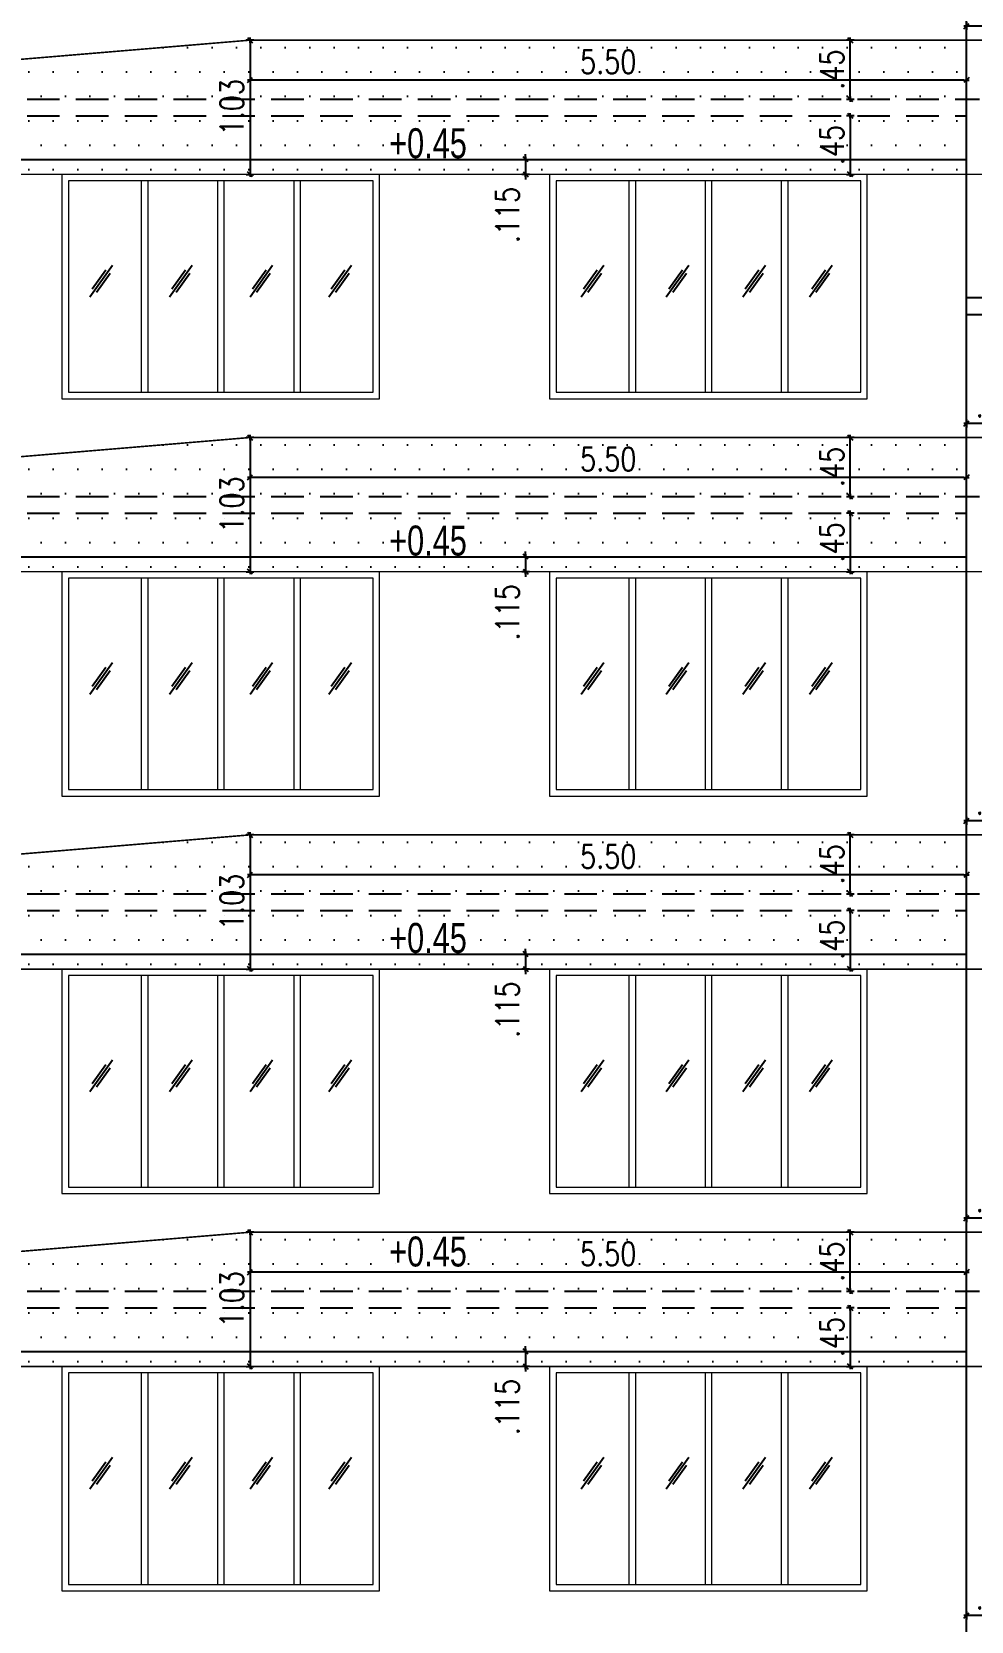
# Model space of a CAD drawing. Header units: inches. Extents: x 14235 to 14499, y 0 to 2549.
# Drawn here: x 14353.22 to 14360.43, y 2421.92 to 2434.12 of the extents above; entities that cross this region are included whole.
import ezdxf
from ezdxf.enums import TextEntityAlignment as Align

# ---------------------------------------------------------------- set-up
doc = ezdxf.new("R2010")
doc.units = ezdxf.units.IN
doc.header["$LTSCALE"] = 0.25
doc.header["$MEASUREMENT"] = 0
doc.header["$PDMODE"] = 35
for name, pattern in [('1', [0]), ('DASHEDX2', [1.5, 1, -0.5]), ('DOTX2', [0.5, 0, -0.5])]:
    doc.linetypes.add(name, pattern=pattern)
for name, color, linetype in [('ELE.PROJ.', 1, 'Continuous'), ('GLASS WINDOW', 251, '1'), ('hatch', 251, 'Continuous'), ('proj-internal', 1, 'DASHEDX2'), ('wall', 7, 'Continuous'), ('WORK TEX', 6, 'Continuous'), ('WORKING DIM', 7, 'Continuous')]:
    doc.layers.add(name, color=color, linetype=linetype)
doc.layers.add('WINDOW', color=106, linetype='Continuous', lineweight=13)
doc.styles.add('ARL', font='swisscl_0.ttf')
doc.styles.add('romans', font='romans.shx', dxfattribs={"width": 0.8})
doc.dimstyles.new('121', dxfattribs={"dimscale": 0.1, "dimtxt": 1.8, "dimasz": 0.2, "dimexe": 0.03125, "dimexo": 0.25, "dimgap": 0.5, "dimtad": 1, "dimzin": 4, "dimdsep": 46, "dimtxsty": 'romans', "dimblk1": 'MINITICK', "dimblk2": 'MINITICK', "dimsah": 1, "dimcen": 1, "dimse1": 1, "dimse2": 1, "dimclrd": 252, "dimclre": 256, "dimclrt": 7, "dimadec": 3, "dimazin": 0, "dimtfac": 0.8, "dimtix": 1, "dimtmove": 2, "dimatfit": 3, "dimfxl": 0, "dimtolj": 1, "dimtzin": 3, "dimarcsym": 0})

# ---------------------------------------------------------------- blocks, each defined once
blk = doc.blocks.new('MINITICK')
at = {"color": 7}
for p, q in [((1, 1), (-1, -1)), ((-1, 0), (1, 0)), ((0, -1.5), (0, 1.5))]:
    blk.add_line(p, q, dxfattribs=at)
blk = doc.blocks.new('*D1132')
at = {"layer": 'Defpoints', "color": 0, "transparency": 16777216}
for p in [(14360.392, 2421.964), (14360.392, 2421.856), (14360.842, 2421.856)]:
    blk.add_point(p, dxfattribs=at)
at = {"layer": 'WORKING DIM', "color": 252, "lineweight": -2, "transparency": 16777216}
blk.add_line((14360.822, 2421.964), (14360.412, 2421.964), dxfattribs=at)
at = {"layer": 'WORKING DIM', "color": 252, "lineweight": -2, "transparency": 16777216, "xscale": 0.02, "yscale": 0.02, "zscale": 0.02, "rotation": 180}
blk.add_blockref('MINITICK', (14360.392, 2421.964), dxfattribs=at)
at = {"layer": 'WORKING DIM', "color": 252, "lineweight": -2, "transparency": 16777216, "xscale": 0.02, "yscale": 0.02, "zscale": 0.02}
blk.add_blockref('MINITICK', (14360.842, 2421.964), dxfattribs=at)
at = {"layer": 'WORKING DIM', "color": 7, "transparency": 16777216, "insert": (14360.617, 2422.104), "char_height": 0.18, "attachment_point": 5, "style": 'romans'}
blk.add_mtext('\\A1;.45', dxfattribs=at)
blk = doc.blocks.new('*D1133')
at = {"layer": 'Defpoints', "color": 0, "transparency": 16777216}
for p in [(14360.392, 2422.223), (14354.892, 2421.856), (14354.892, 2421.55)]:
    blk.add_point(p, dxfattribs=at)
at = {"layer": 'WORKING DIM', "color": 252, "lineweight": -2, "transparency": 16777216}
blk.add_line((14360.372, 2421.55), (14354.912, 2421.55), dxfattribs=at)
at = {"layer": 'WORKING DIM', "color": 252, "lineweight": -2, "transparency": 16777216, "xscale": 0.02, "yscale": 0.02, "zscale": 0.02, "rotation": 180}
blk.add_blockref('MINITICK', (14354.892, 2421.55), dxfattribs=at)
at = {"layer": 'WORKING DIM', "color": 252, "lineweight": -2, "transparency": 16777216, "xscale": 0.02, "yscale": 0.02, "zscale": 0.02}
blk.add_blockref('MINITICK', (14360.392, 2421.55), dxfattribs=at)
at = {"layer": 'WORKING DIM', "color": 7, "transparency": 16777216, "insert": (14357.642, 2421.69), "char_height": 0.18, "attachment_point": 5, "style": 'romans'}
blk.add_mtext('\\A1;5.50', dxfattribs=at)
blk = doc.blocks.new('*D1143')
at = {"layer": 'Defpoints', "color": 0, "transparency": 16777216}
for p in [(14360.392, 2425.014), (14360.392, 2424.906), (14360.842, 2424.906)]:
    blk.add_point(p, dxfattribs=at)
at = {"layer": 'WORKING DIM', "color": 252, "lineweight": -2, "transparency": 16777216}
blk.add_line((14360.822, 2425.014), (14360.412, 2425.014), dxfattribs=at)
at = {"layer": 'WORKING DIM', "color": 252, "lineweight": -2, "transparency": 16777216, "xscale": 0.02, "yscale": 0.02, "zscale": 0.02, "rotation": 180}
blk.add_blockref('MINITICK', (14360.392, 2425.014), dxfattribs=at)
at = {"layer": 'WORKING DIM', "color": 252, "lineweight": -2, "transparency": 16777216, "xscale": 0.02, "yscale": 0.02, "zscale": 0.02}
blk.add_blockref('MINITICK', (14360.842, 2425.014), dxfattribs=at)
at = {"layer": 'WORKING DIM', "color": 7, "transparency": 16777216, "insert": (14360.617, 2425.154), "char_height": 0.18, "attachment_point": 5, "style": 'romans'}
blk.add_mtext('\\A1;.45', dxfattribs=at)
blk = doc.blocks.new('*D1144')
at = {"layer": 'Defpoints', "color": 0, "transparency": 16777216}
for p in [(14360.392, 2425.273), (14354.892, 2424.906), (14354.892, 2424.6)]:
    blk.add_point(p, dxfattribs=at)
at = {"layer": 'WORKING DIM', "color": 252, "lineweight": -2, "transparency": 16777216}
blk.add_line((14360.372, 2424.6), (14354.912, 2424.6), dxfattribs=at)
at = {"layer": 'WORKING DIM', "color": 252, "lineweight": -2, "transparency": 16777216, "xscale": 0.02, "yscale": 0.02, "zscale": 0.02, "rotation": 180}
blk.add_blockref('MINITICK', (14354.892, 2424.6), dxfattribs=at)
at = {"layer": 'WORKING DIM', "color": 252, "lineweight": -2, "transparency": 16777216, "xscale": 0.02, "yscale": 0.02, "zscale": 0.02}
blk.add_blockref('MINITICK', (14360.392, 2424.6), dxfattribs=at)
at = {"layer": 'WORKING DIM', "color": 7, "transparency": 16777216, "insert": (14357.642, 2424.74), "char_height": 0.18, "attachment_point": 5, "style": 'romans'}
blk.add_mtext('\\A1;5.50', dxfattribs=at)
blk = doc.blocks.new('*D1145')
at = {"layer": 'Defpoints', "color": 0, "transparency": 16777216}
for p in [(14354.892, 2424.906), (14354.892, 2423.876), (14354.892, 2423.876)]:
    blk.add_point(p, dxfattribs=at)
at = {"layer": 'WORKING DIM', "color": 252, "lineweight": -2, "transparency": 16777216}
blk.add_line((14354.892, 2424.886), (14354.892, 2423.896), dxfattribs=at)
at = {"layer": 'WORKING DIM', "color": 252, "lineweight": -2, "transparency": 16777216, "xscale": 0.02, "yscale": 0.02, "zscale": 0.02}
for p, rotation in [((14354.892, 2424.906), 90), ((14354.892, 2423.876), 270)]:
    blk.add_blockref('MINITICK', p, dxfattribs=dict(at, rotation=rotation))
at = {"layer": 'WORKING DIM', "color": 7, "transparency": 16777216, "insert": (14354.752, 2424.391), "char_height": 0.18, "attachment_point": 5, "rotation": 90, "style": 'romans'}
blk.add_mtext('\\A1;1.03', dxfattribs=at)
blk = doc.blocks.new('*D1146')
at = {"layer": 'Defpoints', "color": 0, "transparency": 16777216}
for p in [(14339.33, 2424.906), (14359.5, 2424.906), (14359.618, 2424.453)]:
    blk.add_point(p, dxfattribs=at)
at = {"layer": 'WORKING DIM', "color": 252, "lineweight": -2, "transparency": 16777216}
blk.add_line((14359.5, 2424.473), (14359.5, 2424.886), dxfattribs=at)
at = {"layer": 'WORKING DIM', "color": 252, "lineweight": -2, "transparency": 16777216, "xscale": 0.02, "yscale": 0.02, "zscale": 0.02}
for p, rotation in [((14359.5, 2424.906), 90), ((14359.5, 2424.453), 270)]:
    blk.add_blockref('MINITICK', p, dxfattribs=dict(at, rotation=rotation))
at = {"layer": 'WORKING DIM', "color": 7, "transparency": 16777216, "insert": (14359.36, 2424.68), "char_height": 0.18, "attachment_point": 5, "rotation": 90, "style": 'romans'}
blk.add_mtext('\\A1;.45', dxfattribs=at)
blk = doc.blocks.new('*D1147')
at = {"layer": 'Defpoints', "color": 0, "transparency": 16777216}
for p in [(14359.351, 2424.326), (14339.597, 2423.876), (14359.5, 2423.876)]:
    blk.add_point(p, dxfattribs=at)
at = {"layer": 'WORKING DIM', "color": 252, "lineweight": -2, "transparency": 16777216}
blk.add_line((14359.5, 2424.306), (14359.5, 2423.896), dxfattribs=at)
at = {"layer": 'WORKING DIM', "color": 252, "lineweight": -2, "transparency": 16777216, "xscale": 0.02, "yscale": 0.02, "zscale": 0.02}
for p, rotation in [((14359.5, 2424.326), 90), ((14359.5, 2423.876), 270)]:
    blk.add_blockref('MINITICK', p, dxfattribs=dict(at, rotation=rotation))
at = {"layer": 'WORKING DIM', "color": 7, "transparency": 16777216, "insert": (14359.36, 2424.101), "char_height": 0.18, "attachment_point": 5, "rotation": 90, "style": 'romans'}
blk.add_mtext('\\A1;.45', dxfattribs=at)
blk = doc.blocks.new('*D1154')
at = {"layer": 'Defpoints', "color": 0, "transparency": 16777216}
for p in [(14360.392, 2428.064), (14360.392, 2427.956), (14360.842, 2427.956)]:
    blk.add_point(p, dxfattribs=at)
at = {"layer": 'WORKING DIM', "color": 252, "lineweight": -2, "transparency": 16777216}
blk.add_line((14360.822, 2428.064), (14360.412, 2428.064), dxfattribs=at)
at = {"layer": 'WORKING DIM', "color": 252, "lineweight": -2, "transparency": 16777216, "xscale": 0.02, "yscale": 0.02, "zscale": 0.02, "rotation": 180}
blk.add_blockref('MINITICK', (14360.392, 2428.064), dxfattribs=at)
at = {"layer": 'WORKING DIM', "color": 252, "lineweight": -2, "transparency": 16777216, "xscale": 0.02, "yscale": 0.02, "zscale": 0.02}
blk.add_blockref('MINITICK', (14360.842, 2428.064), dxfattribs=at)
at = {"layer": 'WORKING DIM', "color": 7, "transparency": 16777216, "insert": (14360.617, 2428.204), "char_height": 0.18, "attachment_point": 5, "style": 'romans'}
blk.add_mtext('\\A1;.45', dxfattribs=at)
blk = doc.blocks.new('*D1155')
at = {"layer": 'Defpoints', "color": 0, "transparency": 16777216}
for p in [(14360.392, 2428.323), (14354.892, 2427.956), (14354.892, 2427.65)]:
    blk.add_point(p, dxfattribs=at)
at = {"layer": 'WORKING DIM', "color": 252, "lineweight": -2, "transparency": 16777216}
blk.add_line((14360.372, 2427.65), (14354.912, 2427.65), dxfattribs=at)
at = {"layer": 'WORKING DIM', "color": 252, "lineweight": -2, "transparency": 16777216, "xscale": 0.02, "yscale": 0.02, "zscale": 0.02, "rotation": 180}
blk.add_blockref('MINITICK', (14354.892, 2427.65), dxfattribs=at)
at = {"layer": 'WORKING DIM', "color": 252, "lineweight": -2, "transparency": 16777216, "xscale": 0.02, "yscale": 0.02, "zscale": 0.02}
blk.add_blockref('MINITICK', (14360.392, 2427.65), dxfattribs=at)
at = {"layer": 'WORKING DIM', "color": 7, "transparency": 16777216, "insert": (14357.642, 2427.79), "char_height": 0.18, "attachment_point": 5, "style": 'romans'}
blk.add_mtext('\\A1;5.50', dxfattribs=at)
blk = doc.blocks.new('*D1156')
at = {"layer": 'Defpoints', "color": 0, "transparency": 16777216}
for p in [(14354.892, 2427.956), (14354.892, 2426.926), (14354.892, 2426.926)]:
    blk.add_point(p, dxfattribs=at)
at = {"layer": 'WORKING DIM', "color": 252, "lineweight": -2, "transparency": 16777216}
blk.add_line((14354.892, 2427.936), (14354.892, 2426.946), dxfattribs=at)
at = {"layer": 'WORKING DIM', "color": 252, "lineweight": -2, "transparency": 16777216, "xscale": 0.02, "yscale": 0.02, "zscale": 0.02}
for p, rotation in [((14354.892, 2427.956), 90), ((14354.892, 2426.926), 270)]:
    blk.add_blockref('MINITICK', p, dxfattribs=dict(at, rotation=rotation))
at = {"layer": 'WORKING DIM', "color": 7, "transparency": 16777216, "insert": (14354.752, 2427.441), "char_height": 0.18, "attachment_point": 5, "rotation": 90, "style": 'romans'}
blk.add_mtext('\\A1;1.03', dxfattribs=at)
blk = doc.blocks.new('*D1157')
at = {"layer": 'Defpoints', "color": 0, "transparency": 16777216}
for p in [(14339.33, 2427.956), (14359.5, 2427.956), (14359.618, 2427.503)]:
    blk.add_point(p, dxfattribs=at)
at = {"layer": 'WORKING DIM', "color": 252, "lineweight": -2, "transparency": 16777216}
blk.add_line((14359.5, 2427.523), (14359.5, 2427.936), dxfattribs=at)
at = {"layer": 'WORKING DIM', "color": 252, "lineweight": -2, "transparency": 16777216, "xscale": 0.02, "yscale": 0.02, "zscale": 0.02}
for p, rotation in [((14359.5, 2427.956), 90), ((14359.5, 2427.503), 270)]:
    blk.add_blockref('MINITICK', p, dxfattribs=dict(at, rotation=rotation))
at = {"layer": 'WORKING DIM', "color": 7, "transparency": 16777216, "insert": (14359.36, 2427.73), "char_height": 0.18, "attachment_point": 5, "rotation": 90, "style": 'romans'}
blk.add_mtext('\\A1;.45', dxfattribs=at)
blk = doc.blocks.new('*D1158')
at = {"layer": 'Defpoints', "color": 0, "transparency": 16777216}
for p in [(14359.351, 2427.376), (14339.597, 2426.926), (14359.5, 2426.926)]:
    blk.add_point(p, dxfattribs=at)
at = {"layer": 'WORKING DIM', "color": 252, "lineweight": -2, "transparency": 16777216}
blk.add_line((14359.5, 2427.356), (14359.5, 2426.946), dxfattribs=at)
at = {"layer": 'WORKING DIM', "color": 252, "lineweight": -2, "transparency": 16777216, "xscale": 0.02, "yscale": 0.02, "zscale": 0.02}
for p, rotation in [((14359.5, 2427.376), 90), ((14359.5, 2426.926), 270)]:
    blk.add_blockref('MINITICK', p, dxfattribs=dict(at, rotation=rotation))
at = {"layer": 'WORKING DIM', "color": 7, "transparency": 16777216, "insert": (14359.36, 2427.151), "char_height": 0.18, "attachment_point": 5, "rotation": 90, "style": 'romans'}
blk.add_mtext('\\A1;.45', dxfattribs=at)
blk = doc.blocks.new('*D1165')
at = {"layer": 'Defpoints', "color": 0, "transparency": 16777216}
for p in [(14360.392, 2431.114), (14360.392, 2431.006), (14360.842, 2431.006)]:
    blk.add_point(p, dxfattribs=at)
at = {"layer": 'WORKING DIM', "color": 252, "lineweight": -2, "transparency": 16777216}
blk.add_line((14360.822, 2431.114), (14360.412, 2431.114), dxfattribs=at)
at = {"layer": 'WORKING DIM', "color": 252, "lineweight": -2, "transparency": 16777216, "xscale": 0.02, "yscale": 0.02, "zscale": 0.02, "rotation": 180}
blk.add_blockref('MINITICK', (14360.392, 2431.114), dxfattribs=at)
at = {"layer": 'WORKING DIM', "color": 252, "lineweight": -2, "transparency": 16777216, "xscale": 0.02, "yscale": 0.02, "zscale": 0.02}
blk.add_blockref('MINITICK', (14360.842, 2431.114), dxfattribs=at)
at = {"layer": 'WORKING DIM', "color": 7, "transparency": 16777216, "insert": (14360.617, 2431.254), "char_height": 0.18, "attachment_point": 5, "style": 'romans'}
blk.add_mtext('\\A1;.45', dxfattribs=at)
blk = doc.blocks.new('*D1166')
at = {"layer": 'Defpoints', "color": 0, "transparency": 16777216}
for p in [(14360.392, 2431.373), (14354.892, 2431.006), (14354.892, 2430.7)]:
    blk.add_point(p, dxfattribs=at)
at = {"layer": 'WORKING DIM', "color": 252, "lineweight": -2, "transparency": 16777216}
blk.add_line((14360.372, 2430.7), (14354.912, 2430.7), dxfattribs=at)
at = {"layer": 'WORKING DIM', "color": 252, "lineweight": -2, "transparency": 16777216, "xscale": 0.02, "yscale": 0.02, "zscale": 0.02, "rotation": 180}
blk.add_blockref('MINITICK', (14354.892, 2430.7), dxfattribs=at)
at = {"layer": 'WORKING DIM', "color": 252, "lineweight": -2, "transparency": 16777216, "xscale": 0.02, "yscale": 0.02, "zscale": 0.02}
blk.add_blockref('MINITICK', (14360.392, 2430.7), dxfattribs=at)
at = {"layer": 'WORKING DIM', "color": 7, "transparency": 16777216, "insert": (14357.642, 2430.84), "char_height": 0.18, "attachment_point": 5, "style": 'romans'}
blk.add_mtext('\\A1;5.50', dxfattribs=at)
blk = doc.blocks.new('*D1167')
at = {"layer": 'Defpoints', "color": 0, "transparency": 16777216}
for p in [(14354.892, 2431.006), (14354.892, 2429.976), (14354.892, 2429.976)]:
    blk.add_point(p, dxfattribs=at)
at = {"layer": 'WORKING DIM', "color": 252, "lineweight": -2, "transparency": 16777216}
blk.add_line((14354.892, 2430.986), (14354.892, 2429.996), dxfattribs=at)
at = {"layer": 'WORKING DIM', "color": 252, "lineweight": -2, "transparency": 16777216, "xscale": 0.02, "yscale": 0.02, "zscale": 0.02}
for p, rotation in [((14354.892, 2431.006), 90), ((14354.892, 2429.976), 270)]:
    blk.add_blockref('MINITICK', p, dxfattribs=dict(at, rotation=rotation))
at = {"layer": 'WORKING DIM', "color": 7, "transparency": 16777216, "insert": (14354.752, 2430.491), "char_height": 0.18, "attachment_point": 5, "rotation": 90, "style": 'romans'}
blk.add_mtext('\\A1;1.03', dxfattribs=at)
blk = doc.blocks.new('*D1168')
at = {"layer": 'Defpoints', "color": 0, "transparency": 16777216}
for p in [(14339.33, 2431.006), (14359.5, 2431.006), (14359.618, 2430.553)]:
    blk.add_point(p, dxfattribs=at)
at = {"layer": 'WORKING DIM', "color": 252, "lineweight": -2, "transparency": 16777216}
blk.add_line((14359.5, 2430.573), (14359.5, 2430.986), dxfattribs=at)
at = {"layer": 'WORKING DIM', "color": 252, "lineweight": -2, "transparency": 16777216, "xscale": 0.02, "yscale": 0.02, "zscale": 0.02}
for p, rotation in [((14359.5, 2431.006), 90), ((14359.5, 2430.553), 270)]:
    blk.add_blockref('MINITICK', p, dxfattribs=dict(at, rotation=rotation))
at = {"layer": 'WORKING DIM', "color": 7, "transparency": 16777216, "insert": (14359.36, 2430.78), "char_height": 0.18, "attachment_point": 5, "rotation": 90, "style": 'romans'}
blk.add_mtext('\\A1;.45', dxfattribs=at)
blk = doc.blocks.new('*D1169')
at = {"layer": 'Defpoints', "color": 0, "transparency": 16777216}
for p in [(14359.351, 2430.426), (14339.597, 2429.976), (14359.5, 2429.976)]:
    blk.add_point(p, dxfattribs=at)
at = {"layer": 'WORKING DIM', "color": 252, "lineweight": -2, "transparency": 16777216}
blk.add_line((14359.5, 2430.406), (14359.5, 2429.996), dxfattribs=at)
at = {"layer": 'WORKING DIM', "color": 252, "lineweight": -2, "transparency": 16777216, "xscale": 0.02, "yscale": 0.02, "zscale": 0.02}
for p, rotation in [((14359.5, 2430.426), 90), ((14359.5, 2429.976), 270)]:
    blk.add_blockref('MINITICK', p, dxfattribs=dict(at, rotation=rotation))
at = {"layer": 'WORKING DIM', "color": 7, "transparency": 16777216, "insert": (14359.36, 2430.201), "char_height": 0.18, "attachment_point": 5, "rotation": 90, "style": 'romans'}
blk.add_mtext('\\A1;.45', dxfattribs=at)
blk = doc.blocks.new('*D1176')
at = {"layer": 'Defpoints', "color": 0, "transparency": 16777216}
for p in [(14360.392, 2434.164), (14360.392, 2434.056), (14360.842, 2434.056)]:
    blk.add_point(p, dxfattribs=at)
at = {"layer": 'WORKING DIM', "color": 252, "lineweight": -2, "transparency": 16777216}
blk.add_line((14360.822, 2434.164), (14360.412, 2434.164), dxfattribs=at)
at = {"layer": 'WORKING DIM', "color": 252, "lineweight": -2, "transparency": 16777216, "xscale": 0.02, "yscale": 0.02, "zscale": 0.02, "rotation": 180}
blk.add_blockref('MINITICK', (14360.392, 2434.164), dxfattribs=at)
at = {"layer": 'WORKING DIM', "color": 252, "lineweight": -2, "transparency": 16777216, "xscale": 0.02, "yscale": 0.02, "zscale": 0.02}
blk.add_blockref('MINITICK', (14360.842, 2434.164), dxfattribs=at)
at = {"layer": 'WORKING DIM', "color": 7, "transparency": 16777216, "insert": (14360.617, 2434.304), "char_height": 0.18, "attachment_point": 5, "style": 'romans'}
blk.add_mtext('\\A1;.45', dxfattribs=at)
blk = doc.blocks.new('*D1177')
at = {"layer": 'Defpoints', "color": 0, "transparency": 16777216}
for p in [(14360.392, 2434.423), (14354.892, 2434.056), (14354.892, 2433.75)]:
    blk.add_point(p, dxfattribs=at)
at = {"layer": 'WORKING DIM', "color": 252, "lineweight": -2, "transparency": 16777216}
blk.add_line((14360.372, 2433.75), (14354.912, 2433.75), dxfattribs=at)
at = {"layer": 'WORKING DIM', "color": 252, "lineweight": -2, "transparency": 16777216, "xscale": 0.02, "yscale": 0.02, "zscale": 0.02, "rotation": 180}
blk.add_blockref('MINITICK', (14354.892, 2433.75), dxfattribs=at)
at = {"layer": 'WORKING DIM', "color": 252, "lineweight": -2, "transparency": 16777216, "xscale": 0.02, "yscale": 0.02, "zscale": 0.02}
blk.add_blockref('MINITICK', (14360.392, 2433.75), dxfattribs=at)
at = {"layer": 'WORKING DIM', "color": 7, "transparency": 16777216, "insert": (14357.642, 2433.89), "char_height": 0.18, "attachment_point": 5, "style": 'romans'}
blk.add_mtext('\\A1;5.50', dxfattribs=at)
blk = doc.blocks.new('*D1178')
at = {"layer": 'Defpoints', "color": 0, "transparency": 16777216}
for p in [(14354.892, 2434.056), (14354.892, 2433.026), (14354.892, 2433.026)]:
    blk.add_point(p, dxfattribs=at)
at = {"layer": 'WORKING DIM', "color": 252, "lineweight": -2, "transparency": 16777216}
blk.add_line((14354.892, 2434.036), (14354.892, 2433.046), dxfattribs=at)
at = {"layer": 'WORKING DIM', "color": 252, "lineweight": -2, "transparency": 16777216, "xscale": 0.02, "yscale": 0.02, "zscale": 0.02}
for p, rotation in [((14354.892, 2434.056), 90), ((14354.892, 2433.026), 270)]:
    blk.add_blockref('MINITICK', p, dxfattribs=dict(at, rotation=rotation))
at = {"layer": 'WORKING DIM', "color": 7, "transparency": 16777216, "insert": (14354.752, 2433.541), "char_height": 0.18, "attachment_point": 5, "rotation": 90, "style": 'romans'}
blk.add_mtext('\\A1;1.03', dxfattribs=at)
blk = doc.blocks.new('*D1179')
at = {"layer": 'Defpoints', "color": 0, "transparency": 16777216}
for p in [(14339.33, 2434.056), (14359.5, 2434.056), (14359.618, 2433.603)]:
    blk.add_point(p, dxfattribs=at)
at = {"layer": 'WORKING DIM', "color": 252, "lineweight": -2, "transparency": 16777216}
blk.add_line((14359.5, 2433.623), (14359.5, 2434.036), dxfattribs=at)
at = {"layer": 'WORKING DIM', "color": 252, "lineweight": -2, "transparency": 16777216, "xscale": 0.02, "yscale": 0.02, "zscale": 0.02}
for p, rotation in [((14359.5, 2434.056), 90), ((14359.5, 2433.603), 270)]:
    blk.add_blockref('MINITICK', p, dxfattribs=dict(at, rotation=rotation))
at = {"layer": 'WORKING DIM', "color": 7, "transparency": 16777216, "insert": (14359.36, 2433.83), "char_height": 0.18, "attachment_point": 5, "rotation": 90, "style": 'romans'}
blk.add_mtext('\\A1;.45', dxfattribs=at)
blk = doc.blocks.new('*D1180')
at = {"layer": 'Defpoints', "color": 0, "transparency": 16777216}
for p in [(14359.351, 2433.476), (14339.597, 2433.026), (14359.5, 2433.026)]:
    blk.add_point(p, dxfattribs=at)
at = {"layer": 'WORKING DIM', "color": 252, "lineweight": -2, "transparency": 16777216}
blk.add_line((14359.5, 2433.456), (14359.5, 2433.046), dxfattribs=at)
at = {"layer": 'WORKING DIM', "color": 252, "lineweight": -2, "transparency": 16777216, "xscale": 0.02, "yscale": 0.02, "zscale": 0.02}
for p, rotation in [((14359.5, 2433.476), 90), ((14359.5, 2433.026), 270)]:
    blk.add_blockref('MINITICK', p, dxfattribs=dict(at, rotation=rotation))
at = {"layer": 'WORKING DIM', "color": 7, "transparency": 16777216, "insert": (14359.36, 2433.251), "char_height": 0.18, "attachment_point": 5, "rotation": 90, "style": 'romans'}
blk.add_mtext('\\A1;.45', dxfattribs=at)
blk = doc.blocks.new('*D1507')
at = {"layer": 'Defpoints', "color": 0, "transparency": 16777216}
for p in [(14356.702, 2423.991), (14356.702, 2423.876), (14357.008, 2423.876)]:
    blk.add_point(p, dxfattribs=at)
at = {"layer": 'WORKING DIM', "color": 252, "lineweight": -2, "transparency": 16777216}
for p, q in [((14357.008, 2424.011), (14357.008, 2424.031)), ((14357.008, 2423.991), (14357.008, 2423.876)), ((14357.008, 2423.856), (14357.008, 2423.836))]:
    blk.add_line(p, q, dxfattribs=at)
at = {"layer": 'WORKING DIM', "color": 252, "lineweight": -2, "transparency": 16777216, "xscale": 0.02, "yscale": 0.02, "zscale": 0.02}
for p, rotation in [((14357.008, 2423.991), 270), ((14357.008, 2423.876), 90)]:
    blk.add_blockref('MINITICK', p, dxfattribs=dict(at, rotation=rotation))
at = {"layer": 'WORKING DIM', "color": 7, "transparency": 16777216, "insert": (14356.868, 2423.564), "char_height": 0.18, "attachment_point": 5, "rotation": 90, "style": 'romans'}
blk.add_mtext('\\A1;.115', dxfattribs=at)
blk = doc.blocks.new('*D1509')
at = {"layer": 'Defpoints', "color": 0, "transparency": 16777216}
for p in [(14356.702, 2427.041), (14356.702, 2426.926), (14357.008, 2426.926)]:
    blk.add_point(p, dxfattribs=at)
at = {"layer": 'WORKING DIM', "color": 252, "lineweight": -2, "transparency": 16777216}
for p, q in [((14357.008, 2427.061), (14357.008, 2427.081)), ((14357.008, 2427.041), (14357.008, 2426.926)), ((14357.008, 2426.906), (14357.008, 2426.886))]:
    blk.add_line(p, q, dxfattribs=at)
at = {"layer": 'WORKING DIM', "color": 252, "lineweight": -2, "transparency": 16777216, "xscale": 0.02, "yscale": 0.02, "zscale": 0.02}
for p, rotation in [((14357.008, 2427.041), 270), ((14357.008, 2426.926), 90)]:
    blk.add_blockref('MINITICK', p, dxfattribs=dict(at, rotation=rotation))
at = {"layer": 'WORKING DIM', "color": 7, "transparency": 16777216, "insert": (14356.868, 2426.614), "char_height": 0.18, "attachment_point": 5, "rotation": 90, "style": 'romans'}
blk.add_mtext('\\A1;.115', dxfattribs=at)
blk = doc.blocks.new('*D1511')
at = {"layer": 'Defpoints', "color": 0, "transparency": 16777216}
for p in [(14356.702, 2430.091), (14356.702, 2429.976), (14357.008, 2429.976)]:
    blk.add_point(p, dxfattribs=at)
at = {"layer": 'WORKING DIM', "color": 252, "lineweight": -2, "transparency": 16777216}
for p, q in [((14357.008, 2430.111), (14357.008, 2430.131)), ((14357.008, 2430.091), (14357.008, 2429.976)), ((14357.008, 2429.956), (14357.008, 2429.936))]:
    blk.add_line(p, q, dxfattribs=at)
at = {"layer": 'WORKING DIM', "color": 252, "lineweight": -2, "transparency": 16777216, "xscale": 0.02, "yscale": 0.02, "zscale": 0.02}
for p, rotation in [((14357.008, 2430.091), 270), ((14357.008, 2429.976), 90)]:
    blk.add_blockref('MINITICK', p, dxfattribs=dict(at, rotation=rotation))
at = {"layer": 'WORKING DIM', "color": 7, "transparency": 16777216, "insert": (14356.868, 2429.664), "char_height": 0.18, "attachment_point": 5, "rotation": 90, "style": 'romans'}
blk.add_mtext('\\A1;.115', dxfattribs=at)
blk = doc.blocks.new('*D1513')
at = {"layer": 'Defpoints', "color": 0, "transparency": 16777216}
for p in [(14356.702, 2433.141), (14356.702, 2433.026), (14357.008, 2433.026)]:
    blk.add_point(p, dxfattribs=at)
at = {"layer": 'WORKING DIM', "color": 252, "lineweight": -2, "transparency": 16777216}
for p, q in [((14357.008, 2433.161), (14357.008, 2433.181)), ((14357.008, 2433.141), (14357.008, 2433.026)), ((14357.008, 2433.006), (14357.008, 2432.986))]:
    blk.add_line(p, q, dxfattribs=at)
at = {"layer": 'WORKING DIM', "color": 252, "lineweight": -2, "transparency": 16777216, "xscale": 0.02, "yscale": 0.02, "zscale": 0.02}
for p, rotation in [((14357.008, 2433.141), 270), ((14357.008, 2433.026), 90)]:
    blk.add_blockref('MINITICK', p, dxfattribs=dict(at, rotation=rotation))
at = {"layer": 'WORKING DIM', "color": 7, "transparency": 16777216, "insert": (14356.868, 2432.714), "char_height": 0.18, "attachment_point": 5, "rotation": 90, "style": 'romans'}
blk.add_mtext('\\A1;.115', dxfattribs=at)

msp = doc.modelspace()

# ---------------------------------------------------------------- hatches: boundary and pattern name
at = {"layer": 'hatch', "true_color": 0xc7b399}
h = msp.add_hatch(dxfattribs=at)
h.set_pattern_fill('DOTS', color=253, scale=3)
h.set_pattern_definition([(0, (-42.02476, 15.25003), (0.09375, 0.1875), [0, -0.1875])])
h.paths.add_polyline_path([(14360.392, 2434.056), (14354.892, 2434.056), (14349.474, 2433.603), (14349.474, 2433.026), (14360.392, 2433.026)])
h = msp.add_hatch(dxfattribs=at)
h.set_pattern_fill('DOTS', color=253, scale=3)
h.set_pattern_definition([(0, (-42.02476, 12.2), (0.09375, 0.1875), [0, -0.1875])])
h.paths.add_polyline_path([(14360.392, 2431.006), (14354.892, 2431.006), (14349.474, 2430.553), (14349.474, 2429.976), (14360.392, 2429.976)])
h = msp.add_hatch(dxfattribs=at)
h.set_pattern_fill('DOTS', color=253, scale=3)
h.set_pattern_definition([(0, (-42.02476, 9.15), (0.09375, 0.1875), [0, -0.1875])])
h.paths.add_polyline_path([(14360.392, 2427.956), (14354.892, 2427.956), (14349.474, 2427.503), (14349.474, 2426.926), (14360.392, 2426.926)])
h = msp.add_hatch(dxfattribs=at)
h.set_pattern_fill('DOTS', color=253, scale=3)
h.set_pattern_definition([(0, (-42.02476, 6.10003), (0.09375, 0.1875), [0, -0.1875])])
h.paths.add_polyline_path([(14360.392, 2424.906), (14354.892, 2424.906), (14349.474, 2424.453), (14349.474, 2423.876), (14360.392, 2423.876)])

# ---------------------------------------------------------------- linework, layer by layer
at = {"layer": 'ELE.PROJ.'}
for p, q in [((14338.555, 2433.141), (14360.392, 2433.141)), ((14338.555, 2430.091), (14360.392, 2430.091)), ((14338.555, 2427.041), (14360.392, 2427.041)), ((14338.555, 2423.991), (14360.392, 2423.991))]:
    msp.add_line(p, q, dxfattribs=at)
at = {"layer": 'ELE.PROJ.', "const_width": 0.012}
for points in [[(14349.474, 2433.026), (14360.842, 2433.026), (14360.842, 2434.056), (14354.892, 2434.056), (14349.474, 2433.603)], [(14349.474, 2429.976), (14360.842, 2429.976), (14360.842, 2431.006), (14354.892, 2431.006), (14349.474, 2430.553)], [(14349.474, 2426.926), (14360.842, 2426.926), (14360.842, 2427.956), (14354.892, 2427.956), (14349.474, 2427.503)], [(14349.474, 2423.876), (14360.842, 2423.876), (14360.842, 2424.906), (14354.892, 2424.906), (14349.474, 2424.453)]]:
    msp.add_lwpolyline(points, close=True, dxfattribs=at)
at = {"layer": 'GLASS WINDOW', "color": 4, "ltscale": 200}
for p, q in [((14353.836, 2432.326), (14353.662, 2432.084)), ((14354.447, 2432.326), (14354.274, 2432.084)), ((14355.065, 2432.326), (14354.892, 2432.084)), ((14355.67, 2432.326), (14355.497, 2432.084)), ((14357.609, 2432.326), (14357.435, 2432.084)), ((14358.262, 2432.326), (14358.088, 2432.084)), ((14358.85, 2432.326), (14358.676, 2432.084)), ((14359.36, 2432.326), (14359.186, 2432.084)), ((14353.785, 2432.29), (14353.68, 2432.144)), ((14353.818, 2432.266), (14353.713, 2432.12)), ((14354.397, 2432.29), (14354.292, 2432.144)), ((14354.429, 2432.266), (14354.324, 2432.12)), ((14355.015, 2432.29), (14354.91, 2432.144)), ((14355.047, 2432.266), (14354.942, 2432.12)), ((14355.62, 2432.29), (14355.515, 2432.144)), ((14355.652, 2432.266), (14355.547, 2432.12)), ((14357.558, 2432.29), (14357.453, 2432.144)), ((14357.591, 2432.266), (14357.486, 2432.12)), ((14358.211, 2432.29), (14358.106, 2432.144)), ((14358.244, 2432.266), (14358.139, 2432.12)), ((14358.799, 2432.29), (14358.694, 2432.144)), ((14358.832, 2432.266), (14358.727, 2432.12)), ((14359.309, 2432.29), (14359.204, 2432.144)), ((14359.341, 2432.266), (14359.236, 2432.12)), ((14353.836, 2429.276), (14353.662, 2429.034)), ((14354.447, 2429.276), (14354.274, 2429.034)), ((14355.065, 2429.276), (14354.892, 2429.034)), ((14355.67, 2429.276), (14355.497, 2429.034)), ((14357.609, 2429.276), (14357.435, 2429.034)), ((14358.262, 2429.276), (14358.088, 2429.034)), ((14358.85, 2429.276), (14358.676, 2429.034)), ((14359.36, 2429.276), (14359.186, 2429.034)), ((14353.785, 2429.24), (14353.68, 2429.094)), ((14353.818, 2429.216), (14353.713, 2429.07)), ((14354.397, 2429.24), (14354.292, 2429.094)), ((14354.429, 2429.216), (14354.324, 2429.07)), ((14355.015, 2429.24), (14354.91, 2429.094)), ((14355.047, 2429.216), (14354.942, 2429.07)), ((14355.62, 2429.24), (14355.515, 2429.094)), ((14355.652, 2429.216), (14355.547, 2429.07)), ((14357.558, 2429.24), (14357.453, 2429.094)), ((14357.591, 2429.216), (14357.486, 2429.07)), ((14358.211, 2429.24), (14358.106, 2429.094)), ((14358.244, 2429.216), (14358.139, 2429.07)), ((14358.799, 2429.24), (14358.694, 2429.094)), ((14358.832, 2429.216), (14358.727, 2429.07)), ((14359.309, 2429.24), (14359.204, 2429.094)), ((14359.341, 2429.216), (14359.236, 2429.07)), ((14353.836, 2426.226), (14353.662, 2425.984)), ((14354.447, 2426.226), (14354.274, 2425.984)), ((14355.065, 2426.226), (14354.892, 2425.984)), ((14355.67, 2426.226), (14355.497, 2425.984)), ((14357.609, 2426.226), (14357.435, 2425.984)), ((14358.262, 2426.226), (14358.088, 2425.984)), ((14358.85, 2426.226), (14358.676, 2425.984)), ((14359.36, 2426.226), (14359.186, 2425.984)), ((14353.785, 2426.19), (14353.68, 2426.044)), ((14353.818, 2426.166), (14353.713, 2426.02)), ((14354.397, 2426.19), (14354.292, 2426.044)), ((14354.429, 2426.166), (14354.324, 2426.02)), ((14355.015, 2426.19), (14354.91, 2426.044)), ((14355.047, 2426.166), (14354.942, 2426.02)), ((14355.62, 2426.19), (14355.515, 2426.044)), ((14355.652, 2426.166), (14355.547, 2426.02)), ((14357.558, 2426.19), (14357.453, 2426.044)), ((14357.591, 2426.166), (14357.486, 2426.02)), ((14358.211, 2426.19), (14358.106, 2426.044)), ((14358.244, 2426.166), (14358.139, 2426.02)), ((14358.799, 2426.19), (14358.694, 2426.044)), ((14358.832, 2426.166), (14358.727, 2426.02)), ((14359.309, 2426.19), (14359.204, 2426.044)), ((14359.341, 2426.166), (14359.236, 2426.02)), ((14353.836, 2423.176), (14353.662, 2422.934)), ((14354.447, 2423.176), (14354.274, 2422.934)), ((14355.065, 2423.176), (14354.892, 2422.934)), ((14355.67, 2423.176), (14355.497, 2422.934)), ((14357.609, 2423.176), (14357.435, 2422.934)), ((14358.262, 2423.176), (14358.088, 2422.934)), ((14358.85, 2423.176), (14358.676, 2422.934)), ((14359.36, 2423.176), (14359.186, 2422.934)), ((14353.785, 2423.14), (14353.68, 2422.994)), ((14353.818, 2423.116), (14353.713, 2422.97)), ((14354.397, 2423.14), (14354.292, 2422.994)), ((14354.429, 2423.116), (14354.324, 2422.97)), ((14355.015, 2423.14), (14354.91, 2422.994)), ((14355.047, 2423.116), (14354.942, 2422.97)), ((14355.62, 2423.14), (14355.515, 2422.994)), ((14355.652, 2423.116), (14355.547, 2422.97)), ((14357.558, 2423.14), (14357.453, 2422.994)), ((14357.591, 2423.116), (14357.486, 2422.97)), ((14358.211, 2423.14), (14358.106, 2422.994)), ((14358.244, 2423.116), (14358.139, 2422.97)), ((14358.799, 2423.14), (14358.694, 2422.994)), ((14358.832, 2423.116), (14358.727, 2422.97)), ((14359.309, 2423.14), (14359.204, 2422.994)), ((14359.341, 2423.116), (14359.236, 2422.97))]:
    msp.add_line(p, q, dxfattribs=at)
at = {"layer": 'proj-internal', "color": 251}
for p, q in [((14338.555, 2433.603), (14360.392, 2433.603)), ((14338.555, 2433.476), (14360.392, 2433.476)), ((14338.555, 2430.553), (14360.392, 2430.553)), ((14338.555, 2430.426), (14360.392, 2430.426)), ((14338.555, 2427.503), (14360.392, 2427.503)), ((14338.555, 2427.376), (14360.392, 2427.376)), ((14338.555, 2424.453), (14360.392, 2424.453)), ((14338.555, 2424.326), (14360.392, 2424.326))]:
    msp.add_line(p, q, dxfattribs=at)
at = {"layer": 'wall'}
msp.add_line((14360.392, 2414.976), (14360.392, 2456.103), dxfattribs=at)
at = {"layer": 'wall', "linetype": 'DOTX2', "ltscale": 1.5}
for p, q in [((14360.392, 2433.603), (14363.787, 2433.603)), ((14360.392, 2430.553), (14363.787, 2430.553)), ((14360.392, 2427.503), (14363.787, 2427.503)), ((14360.392, 2424.453), (14363.787, 2424.453))]:
    msp.add_line(p, q, dxfattribs=at)
at = {"layer": 'wall'}
msp.add_lwpolyline([(14360.392, 2431.951), (14361.592, 2431.951), (14361.592, 2432.078), (14361.592, 2433.228), (14361.477, 2433.228), (14361.477, 2432.078), (14360.392, 2432.078)], dxfattribs=at)
at = {"layer": 'WINDOW'}
for p, q in [((14354.057, 2432.976), (14354.057, 2431.353)), ((14354.107, 2432.976), (14354.107, 2431.353)), ((14354.642, 2432.976), (14354.642, 2431.353)), ((14354.692, 2432.976), (14354.692, 2431.353)), ((14355.227, 2432.976), (14355.227, 2431.353)), ((14355.277, 2432.976), (14355.277, 2431.353)), ((14357.801, 2432.976), (14357.801, 2431.353)), ((14357.851, 2432.976), (14357.851, 2431.353)), ((14358.386, 2432.976), (14358.386, 2431.353)), ((14358.436, 2432.976), (14358.436, 2431.353)), ((14358.97, 2432.976), (14358.97, 2431.353)), ((14359.02, 2432.976), (14359.02, 2431.353)), ((14354.057, 2429.926), (14354.057, 2428.303)), ((14354.107, 2429.926), (14354.107, 2428.303)), ((14354.642, 2429.926), (14354.642, 2428.303)), ((14354.692, 2429.926), (14354.692, 2428.303)), ((14355.227, 2429.926), (14355.227, 2428.303)), ((14355.277, 2429.926), (14355.277, 2428.303)), ((14357.801, 2429.926), (14357.801, 2428.303)), ((14357.851, 2429.926), (14357.851, 2428.303)), ((14358.386, 2429.926), (14358.386, 2428.303)), ((14358.436, 2429.926), (14358.436, 2428.303)), ((14358.97, 2429.926), (14358.97, 2428.303)), ((14359.02, 2429.926), (14359.02, 2428.303)), ((14354.057, 2426.876), (14354.057, 2425.253)), ((14354.107, 2426.876), (14354.107, 2425.253)), ((14354.642, 2426.876), (14354.642, 2425.253)), ((14354.692, 2426.876), (14354.692, 2425.253)), ((14355.227, 2426.876), (14355.227, 2425.253)), ((14355.277, 2426.876), (14355.277, 2425.253)), ((14357.801, 2426.876), (14357.801, 2425.253)), ((14357.851, 2426.876), (14357.851, 2425.253)), ((14358.386, 2426.876), (14358.386, 2425.253)), ((14358.436, 2426.876), (14358.436, 2425.253)), ((14358.97, 2426.876), (14358.97, 2425.253)), ((14359.02, 2426.876), (14359.02, 2425.253)), ((14354.057, 2423.826), (14354.057, 2422.203)), ((14354.107, 2423.826), (14354.107, 2422.203)), ((14354.642, 2423.826), (14354.642, 2422.203)), ((14354.692, 2423.826), (14354.692, 2422.203)), ((14355.227, 2423.826), (14355.227, 2422.203)), ((14355.277, 2423.826), (14355.277, 2422.203)), ((14357.801, 2423.826), (14357.801, 2422.203)), ((14357.851, 2423.826), (14357.851, 2422.203)), ((14358.386, 2423.826), (14358.386, 2422.203)), ((14358.436, 2423.826), (14358.436, 2422.203)), ((14358.97, 2423.826), (14358.97, 2422.203)), ((14359.02, 2423.826), (14359.02, 2422.203))]:
    msp.add_line(p, q, dxfattribs=at)
for points in [[(14353.447, 2431.303), (14355.886, 2431.303), (14355.886, 2433.026), (14353.447, 2433.026)], [(14353.497, 2431.353), (14355.836, 2431.353), (14355.836, 2432.976), (14353.497, 2432.976)], [(14357.191, 2431.303), (14359.63, 2431.303), (14359.63, 2433.026), (14357.191, 2433.026)], [(14357.241, 2431.353), (14359.58, 2431.353), (14359.58, 2432.976), (14357.241, 2432.976)], [(14353.447, 2428.253), (14355.886, 2428.253), (14355.886, 2429.976), (14353.447, 2429.976)], [(14353.497, 2428.303), (14355.836, 2428.303), (14355.836, 2429.926), (14353.497, 2429.926)], [(14357.191, 2428.253), (14359.63, 2428.253), (14359.63, 2429.976), (14357.191, 2429.976)], [(14357.241, 2428.303), (14359.58, 2428.303), (14359.58, 2429.926), (14357.241, 2429.926)], [(14353.447, 2425.203), (14355.886, 2425.203), (14355.886, 2426.926), (14353.447, 2426.926)], [(14353.497, 2425.253), (14355.836, 2425.253), (14355.836, 2426.876), (14353.497, 2426.876)], [(14357.191, 2425.203), (14359.63, 2425.203), (14359.63, 2426.926), (14357.191, 2426.926)], [(14357.241, 2425.253), (14359.58, 2425.253), (14359.58, 2426.876), (14357.241, 2426.876)], [(14353.447, 2422.153), (14355.886, 2422.153), (14355.886, 2423.876), (14353.447, 2423.876)], [(14353.497, 2422.203), (14355.836, 2422.203), (14355.836, 2423.826), (14353.497, 2423.826)], [(14357.191, 2422.153), (14359.63, 2422.153), (14359.63, 2423.876), (14357.191, 2423.876)], [(14357.241, 2422.203), (14359.58, 2422.203), (14359.58, 2423.826), (14357.241, 2423.826)]]:
    msp.add_lwpolyline(points, close=True, dxfattribs=at)

# ---------------------------------------------------------------- texts
at = {"layer": 'WORK TEX', "color": 7, "style": 'ARL'}
for p in [(14356.291, 2433.265), (14356.291, 2430.215), (14356.291, 2427.165), (14356.291, 2424.758)]:
    msp.add_text('+0.45 ', height=0.23, dxfattribs=at).set_placement(p, align=Align.MIDDLE_CENTER)

# ---------------------------------------------------------------- dimensions: what is measured, and where the dimension line sits
at = {"layer": 'WORKING DIM'}
for base, p1, p2, angle, picture, middle in [((14354.892, 2433.75), (14360.392, 2434.423), (14354.892, 2434.056), 180, '*D1177', (14357.642, 2433.89)), ((14360.392, 2434.164), (14360.842, 2434.056), (14360.392, 2434.056), 180, '*D1176', (14360.617, 2434.304)), ((14359.5, 2434.056), (14359.618, 2433.603), (14339.33, 2434.056), 90, '*D1179', (14359.36, 2433.83)), ((14354.892, 2433.026), (14354.892, 2434.056), (14354.892, 2433.026), 90, '*D1178', (14354.752, 2433.541)), ((14359.5, 2433.026), (14359.351, 2433.476), (14339.597, 2433.026), 90, '*D1180', (14359.36, 2433.251)), ((14354.892, 2430.7), (14360.392, 2431.373), (14354.892, 2431.006), 180, '*D1166', (14357.642, 2430.84)), ((14360.392, 2431.114), (14360.842, 2431.006), (14360.392, 2431.006), 180, '*D1165', (14360.617, 2431.254)), ((14359.5, 2431.006), (14359.618, 2430.553), (14339.33, 2431.006), 90, '*D1168', (14359.36, 2430.78)), ((14354.892, 2429.976), (14354.892, 2431.006), (14354.892, 2429.976), 90, '*D1167', (14354.752, 2430.491)), ((14359.5, 2429.976), (14359.351, 2430.426), (14339.597, 2429.976), 90, '*D1169', (14359.36, 2430.201)), ((14354.892, 2427.65), (14360.392, 2428.323), (14354.892, 2427.956), 180, '*D1155', (14357.642, 2427.79)), ((14360.392, 2428.064), (14360.842, 2427.956), (14360.392, 2427.956), 180, '*D1154', (14360.617, 2428.204)), ((14359.5, 2427.956), (14359.618, 2427.503), (14339.33, 2427.956), 90, '*D1157', (14359.36, 2427.73)), ((14354.892, 2426.926), (14354.892, 2427.956), (14354.892, 2426.926), 90, '*D1156', (14354.752, 2427.441)), ((14359.5, 2426.926), (14359.351, 2427.376), (14339.597, 2426.926), 90, '*D1158', (14359.36, 2427.151)), ((14354.892, 2424.6), (14360.392, 2425.273), (14354.892, 2424.906), 180, '*D1144', (14357.642, 2424.74)), ((14360.392, 2425.014), (14360.842, 2424.906), (14360.392, 2424.906), 180, '*D1143', (14360.617, 2425.154)), ((14359.5, 2424.906), (14359.618, 2424.453), (14339.33, 2424.906), 90, '*D1146', (14359.36, 2424.68)), ((14354.892, 2423.876), (14354.892, 2424.906), (14354.892, 2423.876), 90, '*D1145', (14354.752, 2424.391)), ((14359.5, 2423.876), (14359.351, 2424.326), (14339.597, 2423.876), 90, '*D1147', (14359.36, 2424.101)), ((14354.892, 2421.55), (14360.392, 2422.223), (14354.892, 2421.856), 180, '*D1133', (14357.642, 2421.69)), ((14360.392, 2421.964), (14360.842, 2421.856), (14360.392, 2421.856), 180, '*D1132', (14360.617, 2422.104))]:
    dim = msp.add_linear_dim(base=base, p1=p1, p2=p2, angle=angle, dimstyle='121', override={"dimfxl": 0.18, "dimfxlon": 1}, dxfattribs=at)
    dim.commit()
    dim.dimension.update_dxf_attribs({"geometry": picture, "text_midpoint": middle})
for base, p1, p2, picture, middle in [((14357.008, 2433.026), (14356.702, 2433.141), (14356.702, 2433.026), '*D1513', (14356.868, 2432.714)), ((14357.008, 2429.976), (14356.702, 2430.091), (14356.702, 2429.976), '*D1511', (14356.868, 2429.664)), ((14357.008, 2426.926), (14356.702, 2427.041), (14356.702, 2426.926), '*D1509', (14356.868, 2426.614)), ((14357.008, 2423.876), (14356.702, 2423.991), (14356.702, 2423.876), '*D1507', (14356.868, 2423.564))]:
    dim = msp.add_linear_dim(base=base, p1=p1, p2=p2, angle=90, text='.115', dimstyle='121', override={"dimfxl": 0.18, "dimfxlon": 1}, dxfattribs=at)
    dim.commit()
    dim.dimension.update_dxf_attribs({"geometry": picture, "text_midpoint": middle, "dimtype": 160})

doc.saveas('drawing.dxf')
